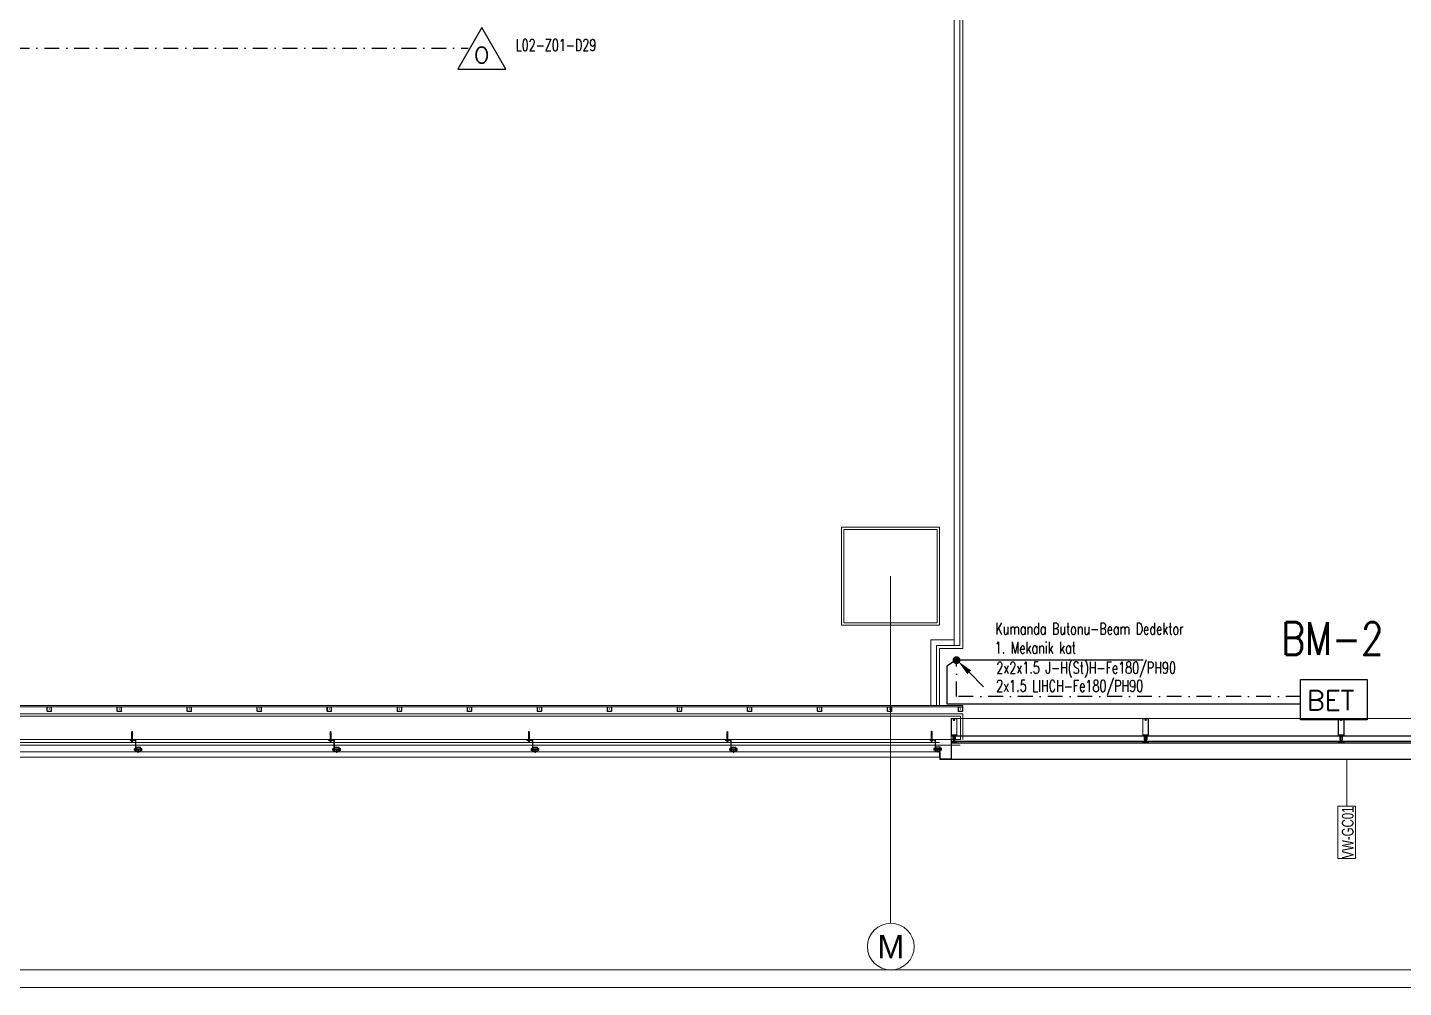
# Model space of a CAD drawing. Extents: x -3709 to 34975, y -230 to 8245.
# Drawn here: x 25497 to 26675, y 0 to 823 of the extents above; entities that cross this region are included whole.
import ezdxf
from ezdxf.enums import TextEntityAlignment as Align

# ---------------------------------------------------------------- set-up
doc = ezdxf.new("R2010")
doc.units = 0
doc.linetypes.add('DASHDOT', pattern=[25.4, 12.7, -6.35, 0, -6.35])
doc.linetypes.add('Grundrisse$0$AUSGEZOGEN', pattern=[2, 1, 1])
doc.layers.get('0').update_dxf_attribs({"color": 9, "lineweight": 9})
for name, color, linetype, lineweight in [('00', 9, 'Continuous', 9), ('01', 9, 'Continuous', 9), ('06C', 9, 'Continuous', 9), ('06D', 9, 'Continuous', 9), ('10', 9, 'Continuous', 9), ('10A', 9, 'Continuous', 9), ('11', 9, 'Continuous', 9), ('14', 9, 'Continuous', 9), ('15', 9, 'Continuous', 9), ('22', 8, 'Continuous', 9), ('24', 9, 'Continuous', 9), ('33', 9, 'BATTING', 9), ('40A', 9, 'Continuous', 9), ('E-AŞAĞIDAN GELEN HAT', 7, 'Continuous', 30), ('E-DEDEKTÖR NUMARALARI', 20, 'Continuous', 30), ('E-KABLO', 7, 'Continuous', 30), ('E-OPTİK DUMAN DEDEKTÖRÜ', 7, 'Continuous', 30), ('E-YANGIN', 7, 'Continuous', 30), ('E-YAZI', 7, 'Continuous', 30)]:
    doc.layers.add(name, color=color, linetype=linetype, lineweight=lineweight)
doc.styles.add('Arial', font='arial.ttf', dxfattribs={"height": 2.5})
doc.styles.add('E-YAZI', font='txttw.shx')
doc.linetypes.add('BATTING', pattern='A,0.0001,-0.1,[134,ltypeshp.shx,S=0.1,R=0,X=-0.1,Y=0],-0.2,[134,ltypeshp.shx,S=0.1,R=180,X=0.1,Y=0],-0.1', length=0.4001)

# ---------------------------------------------------------------- blocks, each defined once
blk = doc.blocks.new('p-kolon-80x80-vw')
at = {"layer": '01'}
blk.add_lwpolyline([(-40, -40), (-40, 40), (40, 40), (40, -40)], close=True, dxfattribs=at)
blk = doc.blocks.new('p-profil-21')
at = {"layer": '10A', "linetype": 'Continuous'}
for points in [[(2.4, 20.8), (2.3, 20.9), (-2.3, 20.9), (-2.4, 20.8), (-2.4, 20.2), (-2.3, 20.2), (-2.3, 20.1), (-2.4, 19.8), (-2.5, 19.8), (-2.5, 20.8), (-2.4, 21), (-2.4, 21), (2.3, 21), (2.5, 20.9), (2.5, 20.8), (2.5, 19.8), (2.4, 19.8), (2.3, 20.1), (2.3, 20.2), (2.4, 20.2)], [(2.5, 14.7), (2.5, 0.1), (2.5, 0), (2.3, 0), (-2.4, 0), (-2.5, 0.1), (-2.5, 0.1), (-2.5, 14.7), (-2.3, 14.7), (-2.2, 14.7), (-2.2, 14.6), (-2.3, 14.6), (-2.3, 14.4), (-1.9, 14.4), (-1.9, 14.4), (-1.8, 14.4), (-1.4, 14.4), (-1.4, 14.6), (-1.5, 14.6), (-1.5, 14.7), (-1.4, 14.7), (-1.1, 14.7), (-1.1, 14.6), (-1.2, 14.6), (-1.2, 14.4), (-0.7, 14.4), (-0.5, 14.5), (-0.5, 14.6), (-0.5, 15.7), (-0.5, 15.7), (-0.4, 15.7), (-0.2, 15.6), (-0.2, 15.6), (-0.2, 15.5), (-0.2, 15.4), (-0.2, 15.4), (-0.2, 15.4), (-0.2, 15.2), (-0.2, 15.2), (-0.2, 15.2), (-0.2, 15), (-0.2, 15), (-0.2, 15), (-0.2, 14.9), (-0.2, 14.8), (-0.2, 14.8), (-0.2, 14.7), (-0.2, 14.7), (-0.2, 14.6), (-0.2, 14.6), (-0.1, 14.4), (0, 14.3), (0.1, 14.4), (0.2, 14.6), (0.2, 14.7), (0.2, 14.7), (0.2, 14.8), (0.2, 14.9), (0.2, 14.9), (0.2, 15), (0.2, 15.1), (0.2, 15.1), (0.2, 15.1), (0.2, 15.3), (0.2, 15.3), (0.2, 15.3), (0.2, 15.4), (0.2, 15.5), (0.2, 15.5), (0.2, 15.6), (0.3, 15.6), (0.4, 15.7), (0.5, 15.7), (0.5, 15.7), (0.5, 14.6), (0.6, 14.5), (0.6, 14.4), (1.2, 14.4), (1.2, 14.6), (1.1, 14.6), (1.1, 14.7), (1.5, 14.7), (1.5, 14.7), (1.5, 14.6), (1.4, 14.6), (1.4, 14.4), (1.9, 14.4), (1.9, 14.4), (1.9, 14.4), (2.4, 14.4), (2.4, 14.6), (2.2, 14.6), (2.2, 14.7), (2.3, 14.7)], [(-2.1, 19.9), (-2, 19.9), (-2, 19.9), (-2, 19.8), (-2.4, 19.8), (-2.3, 20.2), (-2.2, 20.2), (-2.3, 20.2), (-2.3, 20.3), (-2.3, 20.3), (-2.3, 20.5), (-2.2, 20.6), (-2.1, 20.8), (-2.1, 20.8), (-2.1, 20.8), (-2.1, 20.7), (-2.1, 20.4), (-2, 20.3), (-1.1, 20.3), (-1, 20.2), (-1, 20.1), (-0.9, 20), (0, 20), (0, 20), (0, 20), (0.9, 20), (1, 20.1), (1, 20.2), (1.1, 20.3), (2, 20.3), (2, 20.4), (2, 20.7), (2.1, 20.8), (2.1, 20.8), (2.1, 20.8), (2.2, 20.6), (2.3, 20.5), (2.3, 20.3), (2.3, 20.3), (2.3, 20.2), (2.2, 20.2), (2.2, 20.2), (2.3, 19.8), (2, 19.8), (1.9, 19.9), (1.9, 19.9), (2.1, 19.9), (2.1, 20.1), (2, 20.2), (1.1, 20.2), (1.1, 19.9), (1.2, 19.9), (1.2, 19.9), (1.2, 19.8), (-1.2, 19.8), (-1.3, 19.9), (-1.3, 19.9), (-1.1, 19.9), (-1.1, 20.2), (-2, 20.2), (-2.1, 20.1)]]:
    blk.add_lwpolyline(points, close=True, dxfattribs=at)
blk.add_lwpolyline([(2.3, 14.1), (-2.3, 14.1), (-2.3, 0.2), (-0.2, 0.2), (-0.1, 0.3), (-0.1, 0.7), (-0.2, 0.8), (-0.2, 0.8), (-0.3, 0.8), (-0.3, 0.9), (-0.3, 0.9), (-0.4, 1), (-0.4, 1), (-0.4, 1), (-0.4, 1.1), (-0.5, 1.2), (-0.5, 1.2), (-0.5, 1.3), (-0.4, 1.3), (-0.4, 1.4), (-0.4, 1.4), (-0.4, 1.5), (-0.3, 1.5), (-0.3, 1.6), (-0.2, 1.6), (-0.1, 1.5), (-0.1, 1.3), (-0.2, 1.3), (-0.2, 1.3), (-0.2, 1.2), (-0.2, 1.1), (-0.2, 1.1), (-0.1, 1.1), (-0.1, 1), (0, 1), (0.1, 1), (0.1, 1.1), (0.1, 1.1), (0.2, 1.1), (0.2, 1.2), (0.2, 1.3), (0.1, 1.3), (0.1, 1.3), (0.1, 1.4), (0.1, 1.5), (0.2, 1.6), (0.3, 1.6), (0.3, 1.5), (0.3, 1.5), (0.4, 1.4), (0.4, 1.4), (0.4, 1.3), (0.4, 1.3), (0.4, 1.2), (0.4, 1.2), (0.4, 1.1), (0.4, 1), (0.4, 1), (0.4, 1), (0.3, 0.9), (0.3, 0.9), (0.2, 0.8), (0.2, 0.8), (0.2, 0.8), (0.1, 0.7), (0.1, 0.3), (0.1, 0.2), (2.3, 0.2), (2.3, 14.1)], dxfattribs=at)
at = {"layer": '10A', "linetype": 'Grundrisse$0$AUSGEZOGEN'}
for points in [[(-0.9, 18.2), (-0.9, 18.2), (-0.5, 18.3), (-0.5, 18.2), (-0.6, 18.1), (-0.6, 18.1), (-0.9, 18.1), (-1, 18), (-1.1, 17.9), (-1.1, 17.6), (-1.1, 17.5), (-1.2, 17.5), (-1.2, 17.6), (-1.2, 17.9), (-1.2, 17.9), (-1.2, 18), (-1.2, 18), (-1.1, 18), (-1.1, 18.1), (-1.1, 18.1), (-1, 18.2), (-1, 18.2)], [(-0.9, 17.3), (-0.9, 17.3), (-0.5, 17.4), (-0.5, 17.3), (-0.6, 17.2), (-0.6, 17.2), (-0.9, 17.2), (-1, 17.1), (-1.1, 17), (-1.1, 16.7), (-1.1, 16.7), (-1.2, 16.6), (-1.2, 16.7), (-1.2, 17), (-1.2, 17), (-1.2, 17.1), (-1.2, 17.1), (-1.1, 17.2), (-1.1, 17.2), (-1.1, 17.2), (-1, 17.3), (-1, 17.3)], [(-0.9, 16.4), (-0.9, 16.5), (-0.5, 16.5), (-0.5, 16.4), (-0.6, 16.3), (-0.6, 16.3), (-0.9, 16.3), (-1, 16.2), (-1.1, 16.1), (-1.1, 15.8), (-1.1, 15.8), (-1.2, 15.8), (-1.2, 15.8), (-1.2, 16.1), (-1.2, 16.1), (-1.2, 16.2), (-1.2, 16.2), (-1.1, 16.3), (-1.1, 16.3), (-1.1, 16.4), (-1, 16.4), (-1, 16.4)], [(0.5, 15.8), (0.3, 15.8), (0.2, 15.7), (0.2, 15.6), (0.2, 15.4), (0.2, 15.2), (0.2, 15.2), (0.2, 15.1), (0.2, 15.1), (0.2, 15.1), (0.2, 14.9), (0.2, 14.8), (0.2, 14.8), (0.1, 14.6), (0, 14.6), (-0.1, 14.6), (-0.2, 14.8), (-0.2, 14.8), (-0.2, 14.9), (-0.2, 15.1), (-0.2, 15.1), (-0.2, 15.1), (-0.2, 15.2), (-0.2, 15.2), (-0.2, 15.4), (-0.2, 15.6), (-0.2, 15.7), (-0.3, 15.8), (-0.5, 15.8), (-0.5, 18.6), (-0.5, 18.7), (-0.4, 18.9), (-0.4, 19), (-0.4, 19), (-0.5, 19), (-0.5, 19), (-0.5, 19), (-0.5, 19.6), (-0.4, 19.7), (-0.3, 19.6), (-0.3, 19.5), (-0.3, 19.5), (-0.4, 19.5), (-0.4, 19.2), (-0.3, 19.1), (0, 18.8), (0, 18.8), (0, 18.8), (0.3, 19.1), (0.4, 19.2), (0.4, 19.5), (0.3, 19.5), (0.3, 19.5), (0.3, 19.6), (0.4, 19.7), (0.5, 19.6), (0.5, 19.6), (0.5, 19), (0.5, 19), (0.4, 19), (0.4, 19), (0.4, 18.9), (0.5, 18.7), (0.5, 18.6)], [(0.9, 18.2), (0.9, 18.2), (0.5, 18.3), (0.5, 18.2), (0.5, 18.1), (0.6, 18.1), (0.9, 18.1), (1, 18), (1.1, 17.9), (1.1, 17.6), (1.1, 17.5), (1.1, 17.5), (1.2, 17.6), (1.2, 17.9), (1.2, 17.9), (1.2, 18), (1.1, 18), (1.1, 18), (1.1, 18.1), (1.1, 18.1), (1, 18.2), (1, 18.2)], [(0.9, 17.3), (0.9, 17.3), (0.5, 17.4), (0.5, 17.3), (0.5, 17.2), (0.6, 17.2), (0.9, 17.2), (1, 17.1), (1.1, 17), (1.1, 16.7), (1.1, 16.7), (1.1, 16.6), (1.2, 16.7), (1.2, 17), (1.2, 17), (1.2, 17.1), (1.1, 17.1), (1.1, 17.2), (1.1, 17.2), (1.1, 17.2), (1, 17.3), (1, 17.3)], [(0.9, 16.4), (0.9, 16.5), (0.5, 16.5), (0.5, 16.4), (0.5, 16.3), (0.6, 16.3), (0.9, 16.3), (1, 16.2), (1.1, 16.1), (1.1, 15.8), (1.1, 15.8), (1.1, 15.8), (1.2, 15.8), (1.2, 16.1), (1.2, 16.1), (1.2, 16.2), (1.1, 16.2), (1.1, 16.3), (1.1, 16.3), (1.1, 16.4), (1, 16.4), (1, 16.4)]]:
    blk.add_lwpolyline(points, close=True, dxfattribs=at)
blk = doc.blocks.new('p-cephe-birincikat-onkisim')
at = {"layer": '06D'}
for points in [[(-240, -3762), (-903.1, -3762)], [(-240, -3783), (-903.1, -3783)], [(-240, -3797), (-908.1, -3797)]]:
    blk.add_lwpolyline(points, dxfattribs=at)
at = {"layer": '15', "linetype": 'Continuous'}
for points in [[(-908, -3777), (-742.3, -3777), (-742.3, -3781.5), (-908, -3781.5)], [(-740.5, -3777), (-574.8, -3777), (-574.8, -3781.5), (-740.5, -3781.5)], [(-573, -3777), (-407.3, -3777), (-407.3, -3781.5), (-573, -3781.5)]]:
    blk.add_lwpolyline(points, close=True, dxfattribs=at)
at = {"xscale": -1, "rotation": 180}
for p in [(-905.5, -3762), (-741.4, -3762), (-573.9, -3762)]:
    blk.add_blockref('p-profil-21', p, dxfattribs=at)
blk = doc.blocks.new('cxvxv')
for p, q in [((-21988.4, 8561, 0), (-21988.4, 8560.3, 0)), ((-21988.4, 8560.3, 0), (-21986.6, 8560.3, 0)), ((-21986.9, 8561.1, 0), (-21988.2, 8561.1, 0)), ((-21988, 8561.2, 0), (-21987, 8561.3, 0)), ((-21988, 8561.3, 0), (-21988, 8561.3, 0)), ((-21988, 8561.2, 0), (-21988, 8561.3, 0)), ((-21988, 8561.3, 0), (-21987.9, 8561.3, 0)), ((-21988, 8561.1, 0), (-21987, 8561.2, 0)), ((-21988, 8561.1, 0), (-21988, 8561.2, 0)), ((-21988, 8561.2, 0), (-21988, 8561.2, 0)), ((-21988, 8561.1, 0), (-21988, 8561.1, 0)), ((-21988, 8561.1, 0), (-21988, 8561.1, 0)), ((-21988, 8561.1, 0), (-21988, 8561.1, 0)), ((-21988, 8561, 0), (-21988, 8560.3, 0)), ((-21988, 8560.3, 0), (-21987, 8560.3, 0)), ((-21988, 8560.3, 0), (-21988, 8560.3, 0)), ((-21988, 8560.1, 0), (-21988, 8555.6, 0)), ((-21987.5, 8561.3, 0), (-21987.9, 8561.3, 0)), ((-21987.7, 8561, 0), (-21987.7, 8561.1, 0)), ((-21987.7, 8561.1, 0), (-21987.7, 8561.1, 0)), ((-21987.5, 8561.3, 0), (-21987.1, 8561.3, 0)), ((-21987.1, 8561.3, 0), (-21987.1, 8561.2, 0)), ((-21987, 8561.3, 0), (-21987.1, 8561.3, 0)), ((-21987.1, 8561.3, 0), (-21987, 8561.3, 0)), ((-21987, 8561.3, 0), (-21987.1, 8561.3, 0)), ((-21987, 8561.3, 0), (-21987.1, 8561.3, 0)), ((-21987.1, 8561.2, 0), (-21987, 8561.2, 0)), ((-21987, 8561.2, 0), (-21987.1, 8561.2, 0)), ((-21987.1, 8561.2, 0), (-21987.1, 8561.1, 0)), ((-21987.1, 8561.1, 0), (-21987, 8561.1, 0)), ((-21987.1, 8560.6, 0), (-21987.1, 8561, 0)), ((-21987.1, 8560.6, 0), (-21987.1, 8560.3, 0)), ((-21987.1, 8560.3, 0), (-21987.1, 8560.3, 0)), ((-21987.1, 8555.6, 0), (-21987.1, 8560.1, 0)), ((-21987, 8560.3, 0), (-21987, 8560.3, 0)), ((-21987, 8555.6, 0), (-21987, 8560.1, 0)), ((-21986.6, 8560.3, 0), (-21986.6, 8561, 0)), ((-21988.4, 8555.4, 0), (-21986.6, 8555.4, 0)), ((-21988.4, 8554.7, 0), (-21988.4, 8555.4, 0)), ((-21986.9, 8554.7, 0), (-21988.2, 8554.7, 0)), ((-21988, 8555.4, 0), (-21987, 8555.4, 0)), ((-21988, 8554.7, 0), (-21988, 8555.4, 0)), ((-21988, 8555.4, 0), (-21988, 8555.4, 0)), ((-21987.1, 8555.1, 0), (-21987.1, 8555.4, 0)), ((-21987.1, 8555.4, 0), (-21987.1, 8555.4, 0)), ((-21987.1, 8555.1, 0), (-21987.1, 8554.7, 0)), ((-21987, 8555.4, 0), (-21987, 8555.4, 0)), ((-21986.6, 8555.4, 0), (-21986.6, 8554.7, 0))]:
    blk.add_line(p, q)
at = {"elevation": 0}
for points in [[(-21986.3, 8560.1), (-21988.7, 8560.1), (-21988.7, 8560.3), (-21986.3, 8560.3)], [(-21986.3, 8555.6), (-21988.7, 8555.6), (-21988.7, 8555.4), (-21986.3, 8555.4)]]:
    blk.add_lwpolyline(points, close=True, dxfattribs=at)
for points in [[(-21988, 8560.3), (-21988, 8560.3)], [(-21988, 8560.1), (-21988, 8555.6)], [(-21988, 8555.4), (-21988, 8555.4)]]:
    blk.add_lwpolyline(points, dxfattribs=at)
for centre, radius, start, end in [((-21988.2, 8560.8, 0), 0.315, 45.8497, 134.1503), ((-21987.5, 8560, 0), 1.12, 66.8701, 113.1299), ((-21987.5, 8560, 0), 1.12, 66.8701, 113.1299), ((-21986.9, 8560.8, 0), 0.313, 45.449, 134.551), ((-21988.2, 8555, 0), 0.315, 225.8497, 314.1503), ((-21987.5, 8555.8, 0), 1.12, 246.8701, 293.1299), ((-21987.5, 8555.8, 0), 1.12, 246.8701, 293.1299), ((-21986.9, 8555, 0), 0.313, 225.449, 314.551)]:
    blk.add_arc(centre, radius, start, end)
blk = doc.blocks.new('VIDA')
for p, q in [((-18072, 6524), (-18070, 6525)), ((-18072, 6524), (-18072, 6524)), ((-18072, 6524), (-18072, 6524)), ((-18070, 6523), (-18072, 6524)), ((-18070, 6525), (-18071, 6523)), ((-18071, 6523), (-18070, 6525)), ((-18070, 6523), (-18069, 6525)), ((-18070, 6525), (-18070, 6525)), ((-18070, 6525), (-18070, 6524)), ((-18070, 6524), (-18070, 6525)), ((-18070, 6525), (-18070, 6525)), ((-18070, 6525), (-18070, 6525)), ((-18070, 6525), (-18069, 6525)), ((-18070, 6524), (-18070, 6524)), ((-18069, 6522), (-18070, 6523)), ((-18070, 6523), (-18070, 6523)), ((-18069, 6523), (-18068, 6525)), ((-18069, 6522), (-18069, 6525)), ((-18069, 6525), (-18069, 6522)), ((-18069, 6525), (-18069, 6525)), ((-18069, 6525), (-18069, 6525)), ((-18069, 6525), (-18069, 6525)), ((-18069, 6525), (-18069, 6525)), ((-18069, 6525), (-18068, 6525)), ((-18069, 6523), (-18069, 6522)), ((-18068, 6522), (-18069, 6523)), ((-18069, 6523), (-18069, 6523)), ((-18069, 6522), (-18069, 6522)), ((-18067, 6525), (-18068, 6522)), ((-18068, 6523), (-18067, 6525)), ((-18068, 6525), (-18068, 6523)), ((-18068, 6522), (-18068, 6525)), ((-18068, 6525), (-18068, 6525)), ((-18068, 6525), (-18068, 6522)), ((-18068, 6525), (-18068, 6525)), ((-18068, 6525), (-18068, 6525)), ((-18068, 6525), (-18067, 6525)), ((-18068, 6523), (-18068, 6522)), ((-18068, 6522), (-18068, 6523)), ((-18068, 6523), (-18068, 6523)), ((-18068, 6523), (-18068, 6522)), ((-18067, 6522), (-18068, 6522)), ((-18068, 6522), (-18068, 6522)), ((-18066, 6525), (-18067, 6525)), ((-18067, 6523), (-18066, 6525)), ((-18066, 6525), (-18067, 6522)), ((-18067, 6525), (-18067, 6523)), ((-18067, 6522), (-18067, 6525)), ((-18067, 6525), (-18067, 6525)), ((-18067, 6525), (-18067, 6525)), ((-18067, 6525), (-18067, 6525)), ((-18067, 6522), (-18067, 6523)), ((-18067, 6523), (-18067, 6522)), ((-18067, 6523), (-18067, 6523)), ((-18067, 6523), (-18067, 6522)), ((-18066, 6522), (-18067, 6522)), ((-18066, 6525), (-18066, 6525)), ((-18066, 6525), (-18066, 6525)), ((-18066, 6525), (-18066, 6525)), ((-18066, 6525), (-18066, 6523)), ((-18066, 6522), (-18066, 6525)), ((-18065, 6525), (-18066, 6522)), ((-18066, 6523), (-18065, 6525)), ((-18066, 6525), (-18065, 6525)), ((-18066, 6523), (-18066, 6523)), ((-18066, 6523), (-18066, 6522)), ((-18066, 6523), (-18066, 6522)), ((-18066, 6522), (-18066, 6523)), ((-18065, 6522), (-18066, 6522)), ((-18065, 6525), (-18065, 6523)), ((-18065, 6522), (-18065, 6525)), ((-18065, 6525), (-18065, 6525)), ((-18065, 6525), (-18065, 6525)), ((-18065, 6525), (-18065, 6525)), ((-18065, 6525), (-18064, 6525)), ((-18065, 6523), (-18064, 6525)), ((-18064, 6525), (-18065, 6522)), ((-18065, 6522), (-18064, 6525)), ((-18065, 6523), (-18065, 6522)), ((-18065, 6523), (-18065, 6523)), ((-18065, 6523), (-18065, 6522)), ((-18065, 6522), (-18065, 6523)), ((-18064, 6523), (-18065, 6522)), ((-18064, 6523), (-18065, 6522)), ((-18065, 6522), (-18065, 6522)), ((-18064, 6525), (-18064, 6525)), ((-18064, 6525), (-18064, 6525)), ((-18064, 6525), (-18064, 6525)), ((-18064, 6525), (-18064, 6523)), ((-18064, 6522), (-18062, 6525)), ((-18062, 6525), (-18064, 6522)), ((-18064, 6523), (-18062, 6525)), ((-18062, 6525), (-18064, 6525)), ((-18064, 6523), (-18064, 6523)), ((-18062, 6523), (-18064, 6522)), ((-18062, 6523), (-18064, 6522)), ((-18064, 6522), (-18064, 6523)), ((-18064, 6522), (-18064, 6522)), ((-18063, 6522), (-18062, 6525)), ((-18061, 6525), (-18063, 6523)), ((-18062, 6525), (-18063, 6525)), ((-18062, 6523), (-18063, 6522)), ((-18063, 6522), (-18061, 6523)), ((-18062, 6523), (-18063, 6522)), ((-18063, 6523), (-18061, 6523)), ((-18063, 6522), (-18061, 6522)), ((-18062, 6525), (-18061, 6525)), ((-18062, 6525), (-18062, 6525)), ((-18062, 6525), (-18062, 6525)), ((-18062, 6525), (-18062, 6525)), ((-18061, 6525), (-18062, 6525)), ((-18062, 6523), (-18061, 6525)), ((-18061, 6525), (-18062, 6522)), ((-18062, 6522), (-18061, 6525)), ((-18061, 6523), (-18062, 6525)), ((-18062, 6525), (-18061, 6522)), ((-18062, 6525), (-18062, 6523)), ((-18062, 6525), (-18062, 6525)), ((-18062, 6525), (-18061, 6525)), ((-18062, 6523), (-18062, 6523)), ((-18062, 6522), (-18062, 6523)), ((-18061, 6523), (-18062, 6522)), ((-18061, 6523), (-18062, 6522)), ((-18062, 6522), (-18062, 6522)), ((-18061, 6525), (-18060, 6525)), ((-18061, 6525), (-18061, 6525)), ((-18061, 6525), (-18061, 6525)), ((-18061, 6525), (-18061, 6525)), ((-18061, 6525), (-18061, 6523)), ((-18061, 6522), (-18060, 6525)), ((-18060, 6525), (-18061, 6522)), ((-18061, 6523), (-18060, 6525)), ((-18061, 6523), (-18061, 6523)), ((-18060, 6523), (-18061, 6522)), ((-18060, 6523), (-18061, 6522)), ((-18061, 6522), (-18061, 6523)), ((-18061, 6522), (-18061, 6522)), ((-18060, 6525), (-18060, 6525)), ((-18060, 6525), (-18060, 6525)), ((-18060, 6525), (-18060, 6525)), ((-18060, 6525), (-18060, 6525)), ((-18060, 6525), (-18060, 6523)), ((-18060, 6523), (-18060, 6525)), ((-18059, 6525), (-18060, 6522)), ((-18060, 6522), (-18059, 6525)), ((-18060, 6525), (-18059, 6525)), ((-18059, 6524), (-18060, 6523)), ((-18060, 6522), (-18060, 6523)), ((-18060, 6523), (-18060, 6522)), ((-18060, 6523), (-18060, 6522)), ((-18060, 6523), (-18060, 6523)), ((-18060, 6523), (-18059, 6523)), ((-18060, 6522), (-18060, 6522)), ((-18058, 6527), (-18059, 6527)), ((-18059, 6521), (-18059, 6527)), ((-18059, 6525), (-18059, 6525)), ((-18058, 6521), (-18059, 6521))]:
    blk.add_line(p, q)
for points in [[(-18069, 6525), (-18069, 6523)], [(-18057, 6524), (-18057, 6524), (-18057, 6524), (-18057, 6523)]]:
    blk.add_lwpolyline(points)
for start, end in [(7.5095, 35.2427), (324.7573, 352.4905)]:
    blk.add_arc((-18062, 6524), 5.21, start, end)
blk = doc.blocks.new('çelik dübel')
at = {"ltscale": 7}
for p, q in [((-87, -2), (-85, 2)), ((-85, -6), (-85, 2)), ((-68, 2), (-85, 2)), ((-75, -6), (-75, 2)), ((-70, -6), (-70, 2)), ((-68, 3), (-58, 2)), ((-68, -7), (-68, 3)), ((-58, -6), (-58, 2)), ((-53, 2), (-58, 2)), ((-8, 2), (-58, 2)), ((-53, -6), (-53, 2)), ((-25, -6), (-25, 2)), ((-25, -6), (-24, 2)), ((-23, -6), (-22, 2)), ((-21, -6), (-20, 2)), ((-19, -6), (-18, 2)), ((-17, -6), (-16, 2)), ((-85, -6), (-87, -2)), ((-68, -6), (-85, -6)), ((-68, -7), (-58, -6)), ((-53, -5), (-58, -5)), ((-8, -6), (-58, -6))]:
    blk.add_line(p, q, dxfattribs=at)
for p, q in [((-15, -6), (-14, 2)), ((-13, -6), (-12, 2)), ((-11, -6), (-10, 1)), ((-10, -9), (-10, 5)), ((-9, 5), (-10, 5)), ((-10, 3), (-10, 5)), ((-9, -9), (-9, 5)), ((-8, 2), (-8, 3)), ((-8, -4), (-8, 0)), ((-5, 4), (-7, 4)), ((-5, 1), (-7, 1)), ((-4, 2), (-4, 3)), ((-1, 2), (-4, 2)), ((-4, -4), (-4, 0)), ((-3, -6), (-2, 2)), ((-1, -6), (0, 1)), ((0, -5), (0, 1)), ((-10, -7), (-10, -9)), ((-9, -9), (-10, -9)), ((-8, -6), (-8, -7)), ((-5, -5), (-7, -5)), ((-5, -8), (-7, -8)), ((-4, -6), (-4, -7)), ((-1, -6), (-4, -6))]:
    blk.add_line(p, q)
for points in [[(-68, 1), (-67, 0), (-67, 0), (-67, 0), (-66, -1), (-66, -1), (-66, -2), (-65, -2), (-65, -3), (-65, -3), (-65, -3), (-65, -3), (-64, -4), (-64, -4), (-64, -3), (-64, -3), (-63, -3), (-63, -3), (-63, -3), (-63, -2), (-62, -2), (-62, -2), (-62, -1), (-62, -1), (-61, -1), (-61, -1), (-61, -1), (-61, 0), (-61, 0), (-60, -1), (-60, -1), (-60, -1), (-60, -1), (-60, -1), (-60, -2), (-59, -2), (-59, -3), (-59, -3), (-59, -3), (-58, -3), (-58, -3)], [(-68, 0), (-68, 0), (-68, 0), (-68, -1), (-68, -1), (-68, -1), (-68, -1), (-68, -1), (-68, -1), (-68, -1), (-68, -1), (-68, -1), (-67, -1), (-67, -1), (-67, -1), (-67, -1), (-67, -1), (-67, -1), (-67, -1), (-67, -1), (-67, -1), (-67, -1), (-67, -1), (-67, -1), (-67, -1), (-67, -1), (-67, -1), (-67, -2), (-67, -2), (-67, -2), (-67, -2), (-67, -2), (-67, -2), (-67, -2), (-67, -2), (-67, -2), (-67, -2), (-67, -2), (-67, -2), (-67, -2), (-67, -2), (-67, -2), (-67, -2), (-66, -2), (-66, -3), (-66, -3), (-66, -3), (-66, -3), (-66, -3), (-66, -3), (-66, -3), (-66, -3), (-66, -3), (-66, -3), (-66, -3), (-66, -3), (-66, -3), (-66, -3), (-66, -3), (-66, -3), (-66, -3), (-66, -4), (-66, -4), (-66, -4), (-66, -4), (-66, -4), (-66, -4), (-66, -4), (-66, -4), (-66, -4), (-66, -4), (-66, -4), (-65, -4), (-65, -4), (-65, -4), (-65, -4), (-65, -4), (-65, -4), (-65, -4), (-65, -4), (-65, -4), (-65, -4), (-65, -4), (-65, -4), (-65, -4), (-65, -4), (-65, -5), (-65, -5), (-65, -5), (-64, -5), (-64, -5), (-64, -5), (-64, -5), (-64, -5), (-64, -5), (-64, -5), (-64, -5), (-64, -5), (-64, -5), (-64, -4), (-64, -4), (-64, -4), (-64, -4), (-64, -4), (-64, -4), (-63, -4), (-63, -4), (-63, -4), (-63, -4), (-63, -4), (-63, -4), (-63, -4), (-63, -4), (-63, -4), (-63, -4), (-63, -4), (-63, -4), (-63, -4), (-63, -4), (-63, -4), (-63, -4), (-63, -4), (-63, -4), (-63, -4), (-63, -4), (-63, -4), (-63, -4), (-63, -4), (-63, -4), (-62, -4), (-62, -4), (-62, -3), (-62, -3), (-62, -3), (-62, -3), (-62, -3), (-62, -3), (-62, -3), (-62, -3), (-62, -3), (-62, -3), (-62, -3), (-62, -3), (-62, -3), (-62, -3), (-62, -3), (-62, -3), (-62, -3), (-62, -3), (-62, -3), (-62, -3), (-62, -3), (-62, -3), (-62, -3), (-62, -3), (-62, -3), (-62, -2), (-61, -2), (-61, -2), (-61, -2), (-61, -2), (-61, -2), (-61, -2), (-61, -2), (-61, -2), (-61, -2), (-61, -2), (-61, -2), (-61, -2), (-61, -2), (-61, -2), (-61, -2), (-61, -2), (-61, -2), (-61, -2), (-61, -2), (-61, -2), (-61, -2), (-61, -2), (-61, -2), (-61, -2), (-61, -2), (-61, -2), (-61, -2), (-61, -2), (-61, -2), (-61, -2), (-61, -2), (-61, -2), (-61, -2), (-61, -2), (-61, -2), (-61, -2), (-61, -2), (-61, -2), (-61, -2), (-61, -2), (-61, -2), (-61, -2), (-61, -2), (-60, -2), (-60, -2), (-60, -2), (-60, -2), (-60, -3), (-60, -3), (-60, -3), (-60, -3), (-60, -3), (-60, -3), (-60, -3), (-60, -3), (-60, -3), (-60, -3), (-60, -3), (-60, -3), (-60, -3), (-60, -3), (-60, -3), (-60, -3), (-60, -3), (-60, -3), (-60, -4), (-60, -4), (-60, -4), (-60, -4), (-60, -4), (-60, -4), (-59, -4), (-59, -4), (-59, -4), (-59, -4), (-59, -4), (-59, -4), (-59, -4), (-59, -4), (-59, -4), (-59, -4), (-58, -4), (-58, -4), (-58, -5)]]:
    blk.add_lwpolyline(points)
for centre, start, end in [((-7, 3), 90, 180), ((-7, 2), 180, 270), ((-7, 0), 90, 180), ((-5, 3), 0, 90), ((-5, 2), 270, 0), ((-5, 0), 0, 90), ((-1, 1), 0, 90), ((-7, -4), 180, 270), ((-7, -6), 90, 180), ((-7, -7), 180, 270), ((-5, -4), 270, 0), ((-5, -6), 0, 90), ((-5, -7), 270, 0), ((-1, -5), 270, 0)]:
    blk.add_arc(centre, 1, start, end)
blk = doc.blocks.new('kjdol')
at = {"elevation": -249.8}
for points in [[(77398, 60089.9), (77398, 60085.9), (77394, 60085.9), (77394, 60089.9)], [(77397.8, 60089.7), (77397.8, 60086.1), (77394.2, 60086.1), (77394.2, 60089.7)]]:
    blk.add_lwpolyline(points, close=True, dxfattribs=at)
at = {"ltscale": 10, "elevation": -278.9}
blk.add_lwpolyline([(77394.1, 60089.9), (77403.3, 60089.9, 0.460237), (77404.2, 60090.8), (77404.2, 60094.9), (77403.8, 60094.9), (77403.8, 60091.3, -0.414214), (77402.8, 60090.3), (77394.1, 60090.3)], format="xyb", close=True, dxfattribs=at)
at = {"xscale": 0.1000000000058208, "yscale": 0.1000000000058208, "zscale": 0.1000000000058208, "rotation": 180}
blk.add_blockref('VIDA', (75587.8, 60740.3, -249.8), dxfattribs=at)
blk.add_blockref('cxvxv', (99383.5, 51530.1, -249.8))
at = {"extrusion": (0, 0, -1), "xscale": 0.1000000000058208, "yscale": 0.1000000000058208, "zscale": -0.0999999999999091}
blk.add_blockref('çelik dübel', (-77402.7, 60093.4, 459.2), dxfattribs=at)
blk = doc.blocks.new('cephekompozit2.kat')
at = {"layer": '10A'}
blk.add_lwpolyline([(3168.3, 25860.3), (3168.3, 25860), (3172, 25860), (3172, 25853.5), (3182, 25853.5), (3182, 25864.5), (3182, 25864.5), (3182, 25870.5), (3181.7, 25870.5), (3181.7, 25853.8), (3172.3, 25853.8), (3172.3, 25860.3), (3168.3, 25860.3)], dxfattribs=at)
blk.add_lwpolyline([(3171.7, 25855.5), (2343.2, 25855.5), (2343.2, 25860), (3171.7, 25860)], close=True, dxfattribs=at)
at = {"layer": '33', "ltscale": 0.2}
blk.add_lwpolyline([(3171.7, 25868), (2347.5, 25868), (2347.5, 25967.8), (687.5, 25967.8), (687.5, 27013), (687.4, 29553), (2347.5, 29553), (2347.5, 29653), (3181.7, 29653)], dxfattribs=at)
at = {"layer": '10', "rotation": 90}
for p in [(62573.2, -51534, 249.8), (62743.2, -51534, 249.8), (62913.2, -51534, 249.8), (63083.2, -51534, 249.8), (63258.2, -51533.7, 249.8)]:
    blk.add_blockref('kjdol', p, dxfattribs=at)
blk = doc.blocks.new('0_aks')
at = {"linetype": 'Continuous'}
blk.add_circle((0, 0), 2, dxfattribs=at)
at = {"style": 'Arial'}
blk.add_attdef('AKS', text='', height=2, dxfattribs=at).set_placement((0, 0), align=Align.MIDDLE_CENTER)
blk = doc.blocks.new('p-aks_vw')
at = {"layer": '24', "ltscale": 2}
blk.add_lwpolyline([(4840, 40), (4840, -257.5)], dxfattribs=at)
at = {"layer": '24', "xscale": 10, "yscale": 10, "zscale": 10}
blk.add_blockref('0_aks', (4840.3, -277.5), dxfattribs=at).add_auto_attribs({'AKS': 'M'})
blk = doc.blocks.new('0_wallno')
at = {"color": 0}
blk.add_lwpolyline([(-17, 1.5), (-8, 1.5), (-8, -1.5), (-17, -1.5)], close=True, dxfattribs=at)
blk.add_lwpolyline([(-8, 0), (0, 0)], dxfattribs=at)
at = {"color": 0, "style": 'Arial'}
blk.add_attdef('DUVARNO', text='', height=2, dxfattribs=at).set_placement((-12.5, 0), align=Align.MIDDLE_CENTER)
blk = doc.blocks.new('Prf-40x40')
for points in [[(1.5, -2), (-1.5, -2, -0.414214), (-2, -1.5), (-2, 1.5, -0.414214), (-1.5, 2), (1.5, 2, -0.414214), (2, 1.5), (2, -1.5, -0.414214)], [(1.5, -1.7), (-1.5, -1.7, -0.414214), (-1.7, -1.5), (-1.7, 1.5, -0.414214), (-1.5, 1.7), (1.5, 1.7, -0.414214), (1.7, 1.5), (1.7, -1.5, -0.414214)]]:
    blk.add_lwpolyline(points, format="xyb", close=True)
blk.add_point((0, 0))
blk = doc.blocks.new('BEAM (IŞIN) DEDEKTÖRÜ (TRANSMİTTER)')
at = {"layer": 'E-YANGIN', "color": 4}
blk.add_lwpolyline([(-33.6, 40.6), (33.6, 40.6), (33.6, 0), (-33.6, 0)], close=True, dxfattribs=at)
at = {"layer": 'E-YANGIN', "color": 3, "style": 'E-YAZI'}
blk.add_text('BET', height=20, dxfattribs=at).set_placement((-27.5, 9.7))
blk = doc.blocks.new('100_OPTİK DUMAN DEDEKTÖRÜ 085')
at = {"layer": 'E-OPTİK DUMAN DEDEKTÖRÜ', "color": 4}
blk.add_lwpolyline([(2.06, 0), (0, 3.57), (-2.06, 0)], close=True, dxfattribs=at)
at = {"layer": 'E-OPTİK DUMAN DEDEKTÖRÜ', "color": 3, "style": 'E-YAZI'}
blk.add_text('O', height=1.36, dxfattribs=at).set_placement((-0.02, 1.2), align=Align.MIDDLE)
blk = doc.blocks.new('100_AŞAĞIDAN GELEN HAT')
at = {"layer": 'E-AŞAĞIDAN GELEN HAT', "color": 3, "linetype": 'Continuous'}
blk.add_line((-2.07, -2.17), (-4.55, -4.64), dxfattribs=at)
at = {"layer": 'E-AŞAĞIDAN GELEN HAT', "color": 4, "linetype": 'Continuous', "const_width": 0.675}
blk.add_lwpolyline([(-0.34, 0, 1), (0.34, 0, 1)], format="xyb", close=True, dxfattribs=at)
at = {"layer": 'E-AŞAĞIDAN GELEN HAT', "color": 3, "linetype": 'Continuous'}
blk.add_solid([(-2.39, -1.85), (-1.76, -2.49), (-0.16, -0.26)], dxfattribs=at)

msp = doc.modelspace()

# ---------------------------------------------------------------- linework, layer by layer
at = {"layer": '00'}
msp.add_lwpolyline([(25475.84, 232.5), (25475.84, 312.5), (25455.84, 312.5), (25455.84, 212.5), (26295.84, 212.5), (26295.84, 232.5)], close=True, dxfattribs=at)
at = {"layer": '06C'}
msp.add_lwpolyline([(26277.84, 3964.26), (26277.84, 3914.5), (26297.84, 3914.5), (26297.84, 290.44), (26277.84, 290.44), (26277.83, 241.5)], dxfattribs=at)
at = {"layer": '06D', "elevation": 29.1}
msp.add_lwpolyline([(26297.31, 3997.5), (25450.84, 3997.5), (25450.84, 3897.5), (23790.84, 3897.5), (23790.84, 307.5), (25450.84, 307.5), (25450.84, 207.5), (26295.54, 207.5)], dxfattribs=at)
at = {"layer": '06D'}
msp.add_lwpolyline([(26290.34, 293), (26295.34, 293), (26295.34, 1470.5), (26290.34, 1470.5)], close=True, dxfattribs=at)
for points in [[(26270.34, 241.5), (26270.34, 298), (26290.34, 298)], [(26290.34, 293), (26275.34, 293), (26275.34, 241.5)]]:
    msp.add_lwpolyline(points, dxfattribs=at)
at = {"layer": '11', "elevation": -29.1}
msp.add_lwpolyline([(25477.84, 241.5), (25477.84, 240.5), (26297.81, 240.5), (26297.81, 241.5)], close=True, dxfattribs=at)
at = {"layer": '14'}
msp.add_lwpolyline([(26297.84, 3992.5), (26297.84, 3970.5), (25477.84, 3970.5), (25477.84, 234.5), (26297.84, 234.5), (26297.84, 212.5)], dxfattribs=at)
msp.add_lwpolyline([(26193.84, 394.5), (26277.84, 394.5), (26277.84, 310.5), (26193.84, 310.5)], close=True, dxfattribs=at)
at = {"layer": '40A'}
for points in [[(27980, 0), (20985, 0), (20985, 4205), (27980, 4205)], [(21065, 4190), (27440.06, 4190), (27440.06, 15), (21065, 15)]]:
    msp.add_lwpolyline(points, close=True, dxfattribs=at)
at = {"layer": 'E-KABLO', "color": 6, "linetype": 'DASHDOT'}
for p, q in [((25052.02, 804.73), (25874.06, 804.73)), ((26292.46, 280.8), (26284.08, 275.21)), ((26292.42, 249.46), (26292.42, 280.44)), ((26587.28, 249.46), (26292.42, 249.46))]:
    msp.add_line(p, q, dxfattribs=at)
at = {"layer": 'E-KABLO', "color": 5, "linetype": 'Continuous'}
for p, q in [((26284.08, 275.21), (26284.08, 243.04)), ((26284.08, 243.04), (26587.28, 243.04))]:
    msp.add_line(p, q, dxfattribs=at)
at = {"layer": 'E-KABLO'}
msp.add_lwpolyline([(26292.46, 280.8), (26452.49, 280.8)], dxfattribs=at)

# ---------------------------------------------------------------- block references
for name, p in [('cephekompozit2.kat', (23106.14, -25658.02)), ('cephekompozit2.kat', (23106.14, -25658.12)), ('p-cephe-birincikat-onkisim', (27195.84, 3992.5)), ('p-cephe-birincikat-onkisim', (27195.84, 3992.4)), ('p-kolon-80x80-vw', (26235.84, 352.5)), ('p-kolon-80x80-vw', (26235.84, 352.4))]:
    msp.add_blockref(name, p)
at = {"layer": '10', "rotation": 180}
for p in [(25515.09, 238.5, -29.1), (25575.09, 238.5, -29.1), (25635.09, 238.5, -29.1), (25695.09, 238.5, -29.1), (25755.09, 238.5, -29.1), (25815.09, 238.5, -29.1), (25875.09, 238.5, -29.1), (25935.09, 238.5, -29.1), (25995.09, 238.5, -29.1), (26055.09, 238.5, -29.1), (26115.09, 238.5, -29.1), (26175.09, 238.5, -29.1), (26235.09, 238.5, -29.1), (26295.81, 238.5)]:
    msp.add_blockref('Prf-40x40', p, dxfattribs=at)
at = {"layer": '22'}
ref = msp.add_blockref('0_wallno', (26626.76, 195.5), dxfattribs=dict(at, xscale=5, yscale=5, zscale=5, rotation=90))
ref.add_attrib('DUVARNO', 'VW-GC01', dxfattribs={"layer": '0', "height": 10, "rotation": 90, "style": 'Arial', "width": 0.7}).set_placement((26627.6, 132.78), align=Align.MIDDLE_CENTER)
at = {"layer": '24'}
msp.add_blockref('p-aks_vw', (21395.84, 312.5), dxfattribs=at)
at = {"layer": 'E-AŞAĞIDAN GELEN HAT', "xscale": 5, "yscale": 5, "zscale": 5, "rotation": 90}
msp.add_blockref('100_AŞAĞIDAN GELEN HAT', (26292.42, 280.44), dxfattribs=at)
at = {"layer": 'E-OPTİK DUMAN DEDEKTÖRÜ', "xscale": 10, "yscale": 10, "zscale": 10}
msp.add_blockref('100_OPTİK DUMAN DEDEKTÖRÜ 085', (25885.83, 786.9), dxfattribs=at)
at = {"layer": 'E-YANGIN', "xscale": 0.85, "yscale": 0.85, "zscale": 0.85}
msp.add_blockref('BEAM (IŞIN) DEDEKTÖRÜ (TRANSMİTTER)', (26615.84, 229.26), dxfattribs=at)

# ---------------------------------------------------------------- texts
at = {"layer": 'E-DEDEKTÖR NUMARALARI', "style": 'E-YAZI', "width": 0.7}
msp.add_text('L02-Z01-D29', height=10, dxfattribs=at).set_placement((25914.82, 802.53))
at = {"layer": 'E-YAZI', "color": 3, "style": 'E-YAZI'}
for s, height, width, p in [('Kumanda Butonu-Beam Dedektor', 10, 0.7, (26325.65, 302.32)), ('BM-2', 28, 0.8, (26570.88, 285)), ('1. Mekanik kat', 10, 0.7, (26325.21, 286.09)), ('2x2x1.5 J-H(St)H-Fe180/PH90', 10, 0.7, (26326.57, 268.94)), ('2x1.5 LIHCH-Fe180/PH90', 10, 0.7, (26326.4, 253.44))]:
    msp.add_text(s, height=height, dxfattribs=dict(at, width=width)).set_placement(p)

doc.saveas('drawing.dxf')
